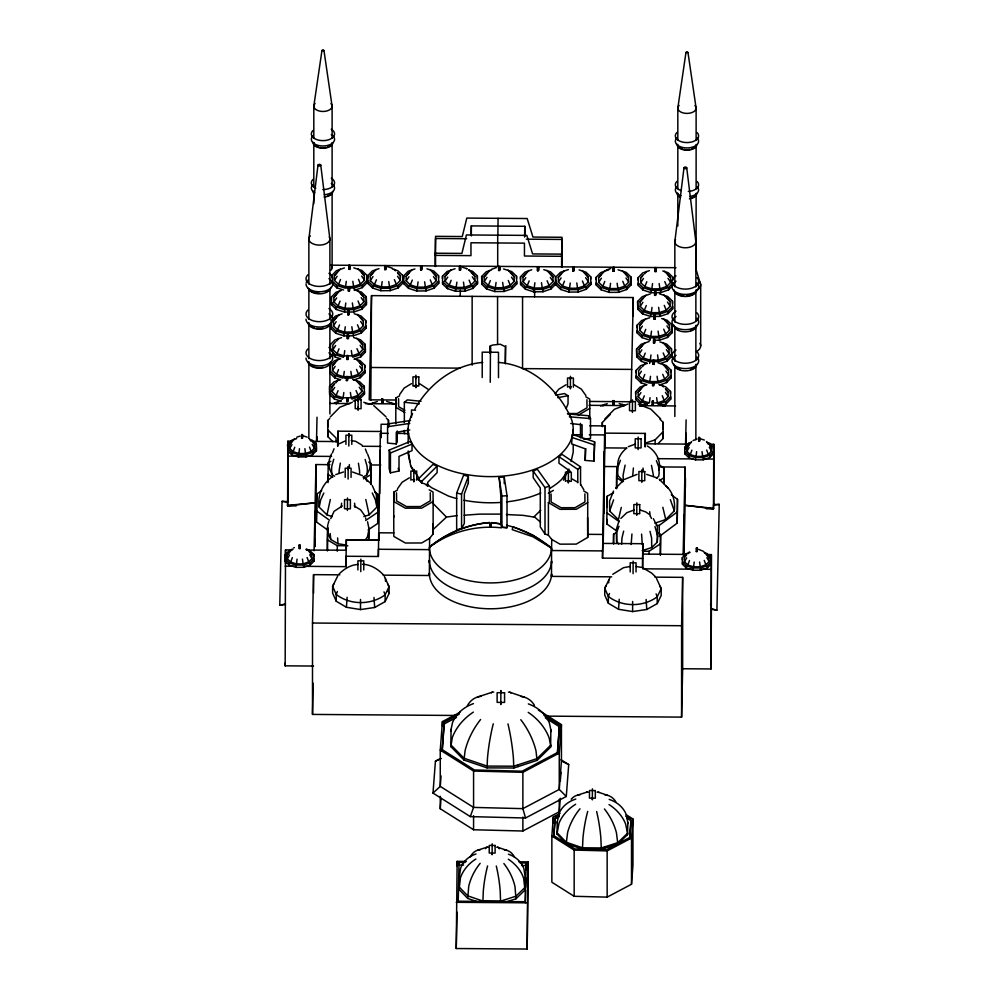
<?xml version="1.0" encoding="UTF-8"?>
<svg xmlns="http://www.w3.org/2000/svg" width="999" height="999" viewBox="0 0 999 999"><rect width="100%" height="100%" fill="white"/><g stroke="black" fill="none" stroke-linecap="round" stroke-linejoin="round"><path stroke-width="1.5" d="M287.587 505.369L314.485 502.897L287.587 505.869L287.912 441.196L290.946 441.208M303.871 566.333L345.966 566.645L346.328 539.785L378.733 540.022L380.332 433.978L380.494 433.279L388.174 433.341M379.757 493.444L379.757 450.299M660.414 466.933L685.077 467.107L685.077 505.319L713.473 508.841L713.573 504.545L719.23 504.395L716.907 610.214L711.288 609.278L711.375 554.595L706.705 554.57M713.473 508.841L713.798 444.305L709.128 444.28M349.338 468.156L349.35 464.572M617.819 466.346C617.107 459.09 621.091 452.335 626.785 448.076M621.615 544.38L621.977 537.924L623.663 531.131M360.514 599.475L360.502 609.565L374.662 607.492L385.127 601.598L389.086 593.481L389.086 586.7L384.328 576.336M632.629 601.46L632.617 611.563L646.778 609.477L657.242 603.596L661.201 595.466L661.201 588.698L656.455 578.334M602.497 558.129L602.822 543.419L642.894 543.706L642.569 558.429L602.497 558.129L604.62 434.927L589.298 434.815M528.334 703.883A50.175 39.66 -24.2 0 1 549.4 723.039L550.861 729.844L550.636 747.077L537.075 760.389L513.811 767.994L487.062 767.869L464.011 760.039L450.836 746.603L451.061 729.37L452.522 722.577A50.175 39.485 25.6 0 1 473.476 703.621M415.884 385.04L415.846 387.712L415.884 376.511M568.356 473.876L568.431 470.492L568.356 483.017L568.406 480.157M570.454 377.634L570.417 388.848L570.466 386.163M508.429 854.207A34.79 27.522 -23.8 0 1 523.863 868.506L525.212 877.234L524.987 887.437L515.971 896.19L500.561 901.173L482.917 901.048L483.291 891.345A34.79 7.705 -80.8 0 1 487.599 865.921M285.427 604.457L279.77 605.294L282.055 501.348L287.675 501.585L287.587 505.869M313.561 666.046L285.165 665.834L285.514 549.925L291.496 549.962M285.165 665.834L285.227 662.874M455.781 715.471L312.5 714.422L312.5 623.026L313.561 574.65L339.81 574.837M314.086 550.811L315.984 464.547L329.87 464.66M316.483 441.92L317.02 417.207M316.92 441.371L317.02 436.738M315.185 539.085L315.022 546.653L314.96 511.463M328.271 530.469L316.433 521.953L316.795 494.006L321.678 490.659M316.433 521.953L316.795 494.006M312.5 714.422L313.187 683.204M327.959 481.343L328.221 462.762L330.819 461.301M328.022 482.604L328.184 475.337M327.397 539.822L327.672 527.634L327.397 550.936L327.397 539.822L337.287 545.666L347.839 545.754M337.612 446.078L337.937 431.168L381.118 431.481M337.849 446.029L337.937 431.168M345.966 566.645L346.166 557.654M347.49 497.952L347.415 510.477M358.104 401.261L358.179 397.877L358.104 410.402M358.142 408.703L358.179 407.018M360.864 559.14L360.789 571.665M633.266 315.884L633.266 297.54L371.516 295.617L369.23 399.837L395.679 400.025M370.804 400.162L371.516 295.617M368.544 540.122L368.806 527.934L367.557 521.753M370.941 484.428L371.191 463.499L368.781 462.075M370.979 484.428L371.191 463.499M368.069 529.957L377.709 523.451L378.097 494.455L374.6 491.645M377.709 523.451L378.097 494.455M345.966 556.256L378.371 556.493L378.733 532.804L393.793 532.904L393.818 536.401L405.394 543.019L421.678 542.969L429.607 538.336L433.129 533.941L433.129 501.461L433.042 492.057L429.183 489.86M380.819 437.674L381.118 424.263L388.836 424.313M413.823 479.021L413.773 481.88L413.848 469.368L413.773 472.752M415.846 378.571L415.909 375.199M383.042 575.149L429.358 575.499L429.607 538.336M429.358 562.562L429.42 560.139A61.076 35.265 0 0 0 489.71 595.841A61.076 35.265 0 0 0 551.56 561.038L551.51 563.461M429.358 575.499L429.42 573.064A61.076 35.265 0 0 0 489.71 608.778A61.076 35.265 0 0 0 551.56 573.963L551.51 576.386L611.675 576.835M460.202 296.266L460.339 290.247M518.818 861.812L528.071 861.875L527.172 949.05L456.243 948.526L457.142 861.363L466.396 861.425M471.141 235.102L471.341 225.899L524.812 226.298L524.812 236.301M456.243 948.526L457.043 912.137M458.204 902.259L459.028 862.474L465.122 862.512M477.397 901.747L467.732 898.426L459.103 889.535L459.328 876.76L460.664 868.044A34.79 27.335 26 0 1 475.999 853.97M490.184 353.196L490.347 345.617M497.877 235.302L498.076 218.319M492.195 843.755L492.12 854.744L492.157 853.059M505.419 362.412L505.794 345.729M500.849 702.397L500.799 704.545L500.899 690.571L500.899 693.343M524.575 237.025L524.812 226.298M534.577 296.815L534.702 290.784M520.042 862.924L526.136 862.961L525.287 901.71L458.166 901.223M525.324 902.746L525.599 890.346M525.661 887.249L525.874 877.946M526.036 870.204L526.136 862.961M527.172 949.05L528.071 861.875M548.401 535.102L545.004 534.065L540.284 526.86L540.284 487.949L533.179 477.659L533.179 471.103L537.325 469.218L549.375 486.026L549.375 502.222L548.401 502.572L548.401 535.239L551.748 539.448L551.51 550.536L602.497 550.911M570.417 379.707L570.491 376.323M592.419 788.86L592.345 799.849L592.382 798.164M589.835 425.786L605.244 425.899L604.919 440.809L604.62 434.927M605.244 425.899L604.919 447.889L626.498 448.052M603.221 543.831L604.919 440.671M616.658 530.968L606.78 523.926L607.142 496.291L613.498 492.719M606.78 523.926L606.88 519.43M613.411 543.506L613.611 534.153L616.246 532.679M616.583 477.572L616.833 466.421L616.583 488.686L616.583 477.572L622.739 481.818M633.266 297.54L630.968 401.748L589.335 401.448M632.492 399.887L632.417 412.412M633.154 561.138L633.079 573.663M636.825 502.872L636.75 515.384M638.199 437.087L638.124 449.612M641.857 469.867L641.783 482.38M645.029 446.715L645.317 433.416L605.244 433.129M642.894 543.706L642.607 567.345L642.569 558.429M645.254 446.765L645.317 433.416M660.601 534.502L660.389 554.969L660.601 534.502L658.154 532.817M663.873 468.144L663.773 483.454L663.873 468.144L658.915 464.597M659.278 536.513L677.222 523.089L677.497 499.325L671.291 494.755M677.222 523.089L677.497 499.325M547.652 716.146L681.593 717.12L681.593 625.724L682.654 577.347L654.882 577.147M683.141 554.932L685.077 467.107M685.564 444.617L686.113 419.917M685.976 445.616L686.251 433.254M681.593 717.12L682.654 668.743L682.654 577.347M682.654 668.743L711.051 668.955L711.375 554.595M711.051 668.955L711.375 609.59M609.178 799.387A38.287 30.32 -23.6 0 1 625.849 813.586L627.834 822.339L627.547 834.627L617.857 843.993L601.336 849.312L582.429 849.15L566.196 843.556L556.98 834.015L557.267 821.727L559.228 813.011A38.287 30.07 26.2 0 1 575.774 799.088M618.768 544.018L616.645 541.82L616.383 529.195L619.118 520.704M642.17 550.636L651.685 547.577L657.267 542.182L657.392 526.523L653.346 518.681M632.742 475.437L633.391 467.994M631.168 544.517L631.942 533.99M560.988 759.715L568.706 764.585L566.283 796.465L525.524 818.006L470.304 816.608L432.992 793.069L435.427 761.201L440.859 758.316M432.992 793.069L440.259 786.4L440.259 750.049L442.432 721.59L459.952 712.324M459.203 714.21L444.293 722.09L442.195 749.637L474.45 769.979L522.177 771.191L557.405 752.572L559.502 725.024L544.018 715.259M442.195 751.435L444.293 722.09M441.058 775.911L440.259 786.4L473.576 807.404L522.877 808.653L559.265 789.422L561.438 760.963L561.438 724.612L538.374 710.064M560.302 798.301L559.265 811.775L522.877 831.018L473.576 829.757L440.259 808.753L441.058 798.263M459.103 889.535L460.452 877.821A34.79 27.522 -23.8 0 1 475.886 858.99M557.405 754.357L559.502 725.024M626.398 814.847L632.966 818.98L632.966 865.209L631.505 884.252L607.155 897.127L574.163 896.29L551.86 882.229L551.86 836.013L553.309 816.957L560.077 813.386M566.283 796.465L559.265 789.422L559.265 753.071L561.438 724.612M553.796 836.962L555.182 818.83L559.265 816.658M560.302 781.193L560.976 772.202M629.645 838.898L631.031 820.753L627.272 818.393M631.505 884.252L631.505 838.036L632.966 818.98M332.317 516.645L326.96 514.872L330.332 499.5M312.075 441.246L314.285 444.38L314.385 448.189L311.176 451.523L305.507 453.471L298.913 453.534L299.475 448.738M309.653 551.648L311.863 554.782L311.963 558.591L308.741 561.925L303.084 563.873L296.491 563.936L297.053 559.14M709.215 444.155L711.438 447.29L711.525 451.098L708.316 454.433L702.647 456.381L696.053 456.431L696.615 451.648M706.793 554.557L709.003 557.692L709.103 561.5L705.893 564.835L700.224 566.783L693.631 566.845L694.193 562.05M651.685 547.577L651.648 538.186L650.012 531.368M361.601 272.252L364.298 275.512L364.41 280.145L360.502 284.191L353.609 286.576L345.579 286.638L346.266 281.368M361.114 293.868L363.823 297.128L363.936 301.76L360.027 305.819L353.134 308.192L345.105 308.254L345.791 302.984M360.602 317.682L363.299 320.941L363.411 325.587L359.503 329.633L352.61 332.005L344.58 332.08L345.267 326.798M360.077 341.508L362.774 344.767L362.887 349.4L358.978 353.446L352.085 355.819L344.056 355.894L344.742 350.612M359.615 362.325L362.312 365.584L362.437 370.217L358.516 374.275L351.623 376.648L343.594 376.71L344.28 371.441M359.153 383.416L361.85 386.675L361.975 391.308L358.054 395.367L351.161 397.739L343.132 397.802L343.818 392.532M397.49 272.515L400.187 275.774L400.312 280.407L396.391 284.453L389.498 286.838L381.468 286.9L382.155 281.631M433.379 272.777L436.088 276.036L436.201 280.669L432.292 284.715L425.399 287.1L417.37 287.163L418.057 281.893M472.215 273.052L474.912 276.323L475.037 280.956L471.116 285.002L464.223 287.375L456.193 287.45L456.88 282.168M511.401 273.339L514.098 276.611L514.21 281.243L510.302 285.289L503.409 287.662L495.379 287.737L496.066 282.455M550.224 273.626L552.922 276.885L553.046 281.531L549.138 285.577L542.232 287.949L534.215 288.024L534.89 282.742M585.551 273.888L588.249 277.148L588.361 281.78L584.452 285.839L577.559 288.212L569.53 288.274L570.217 283.004M625.874 274.188L628.571 277.447L628.696 282.08L624.787 286.126L617.882 288.511L609.852 288.574L610.539 283.304M667.881 274.488L670.579 277.747L670.691 282.392L666.783 286.438L659.889 288.811L651.86 288.886L652.547 283.604M667.357 298.276L670.054 301.536L670.167 306.169L666.258 310.214L659.365 312.6L651.336 312.662L652.022 307.392M666.832 322.053L669.53 325.324L669.655 329.957L665.734 334.003L658.841 336.376L650.811 336.451L651.498 331.168M666.308 345.841L669.005 349.101L669.13 353.733L665.209 357.792L658.316 360.164L650.287 360.227L650.973 354.957M665.834 367.232L668.543 370.492L668.656 375.124L664.747 379.17L657.854 381.556L649.825 381.618L650.511 376.348M341.109 507.367L341.583 503.234M317.994 165.16L308.866 238.948L308.866 284.078M683.978 167.832L674.837 241.621L674.837 286.75M556.98 834.015L558.965 823.313A38.287 30.32 -23.6 0 1 575.636 804.257M326.96 514.872L319.218 507.155L320.654 499.912L323.813 493.019M658.89 469.905C661.326 460.302 655.369 450.586 647.19 445.916M332.105 138.074L332.105 106.269L323.963 50.537L322.977 49.95L321.953 50.524L313.811 106.131L313.811 137.937M696.116 140.01L696.116 108.192L687.974 52.472L686.975 51.886L685.963 52.46L677.821 108.067L677.821 139.872M650.037 397.702L649.35 402.972L642.345 400.711L638.224 396.74L638.111 392.108L640.821 388.798M657.267 542.182L657.704 535.988L654.957 526.585M340.322 463.111L339.235 469.992A29.933 12.488 -71.1 0 0 339.036 473.251M368.681 530.931L368.094 533.978A19.943 11.513 0 0 1 365.297 539.71M585.189 460.414L585.189 448.801L571.603 443.881L572.34 434.415L594.63 441.845L593.968 461.126L585.189 460.414L585.851 448.663M450.836 746.603L452.31 737.562A50.175 39.66 -24.2 0 1 473.364 712.112M347.103 597.29L346.428 607.28L360.502 609.565M619.218 599.288L618.543 609.278L632.617 611.563M593.968 461.126L594.63 441.845M571.103 461.538L573.201 452.16L573.201 444.642M621.291 507.405L618.418 519.68L609.677 511.051L613.623 499.837M501.211 523.988L491.633 522.664L490.484 527.16L489.547 522.589C467.582 524.438 446.441 533.254 429.42 547.215C446.341 533.104 467.544 524.213 489.547 522.589L490.484 527.16L491.633 522.602L501.211 523.938L501.423 527.834C476.086 524.962 449.837 531.905 429.42 547.215A61.076 35.265 0 0 0 489.71 582.917A61.076 35.265 0 0 0 551.56 548.101L533.266 535.377L512.962 526.735L512.225 529.67L532.917 536.763L551.56 548.101C538.461 537.325 523.101 529.045 506.505 525.262M332.442 452.947L334.016 448.776M330.756 518.631L334.066 511.338L342.357 505.906M328.221 523.351L328.758 521.478M625.124 465.134L623.076 475.237L623.388 481.318L618.094 475.824L617.644 472.777L618.131 466.446L620.429 460.277M298.913 453.534L293.157 451.673L294.755 447.215M296.491 563.936L290.721 562.075L292.332 557.617M696.053 456.431L690.297 454.582L691.895 450.124M693.631 566.845L687.861 564.984L689.472 560.526M397.252 430.969L397.252 441.733L396.266 443.931L387.575 443.069L387.575 426.735L388.561 423.813L410.514 420.517M345.579 286.638L338.561 284.378L340.522 279.508M345.105 308.254L338.087 306.006L340.047 301.136M344.58 332.08L337.562 329.82L339.523 324.95M344.056 355.894L337.038 353.634L338.998 348.763M343.594 376.71L336.588 374.463L338.536 369.593M343.132 397.802L336.126 395.542L338.074 390.684M381.468 286.9L374.463 284.64L376.411 279.77M417.37 287.163L410.352 284.902L412.312 280.032M456.193 287.45L449.188 285.19L451.136 280.319M495.379 287.737L488.361 285.477L490.322 280.607M534.215 288.024L527.197 285.764L529.158 280.894M569.53 288.274L562.512 286.014L564.472 281.156M609.852 288.574L602.847 286.313L604.795 281.443M651.86 288.886L644.842 286.626L646.803 281.755M651.336 312.662L644.33 310.402L646.278 305.544M650.811 336.451L643.806 334.19L645.754 329.32M650.287 360.227L643.281 357.979L645.229 353.109M649.825 381.618L642.807 379.358L644.767 374.5M642.345 400.711L644.293 395.854M333.778 459.228L331.918 465.659A29.933 21.316 -44.2 0 0 332.192 474.787L334.59 476.211M566.133 408.579L568.044 403.746L568.044 395.729L564.522 393.556L555.706 395.204M470.304 816.608L473.576 807.404L473.576 771.053L440.259 750.049M649.6 363.461L649.862 362.749M468.381 482.954L464.323 493.843L464.323 523.351L461.563 528.933L456.655 529.57L456.655 493.131L463.611 475.112L468.381 476.398L468.331 482.954M461.563 528.933L461.563 494.055L468.381 476.398M337.375 591.533L336.226 594.467L336.226 601.236L346.428 607.28M609.49 593.518L608.341 596.465L608.341 603.234L618.543 609.278M618.98 526.273L616.683 532.442L616.645 541.82M399.612 394.53L404.195 388.062L411.438 383.641M397.54 488.698L402.122 482.23L409.365 477.809M563.511 480.144L566.033 474.625M331.468 453.983L329.333 459.79A29.933 24.438 1.3 0 0 329.645 469.018L332.192 474.787M293.157 451.673L289.772 448.401L291.983 444.543M290.721 562.075L287.337 558.803L289.56 554.944M690.297 454.582L686.912 451.311L689.135 447.452M687.861 564.984L684.49 561.713L686.7 557.854M323.963 50.537L321.953 50.524M363.024 477.122L366.72 475.049L369.518 469.305A29.933 24.438 1.3 0 0 369.83 460.089L367.694 454.258M687.974 52.472L685.963 52.46M609.84 577.984L604.745 588.286L604.745 595.054L608.341 603.234M333.941 583.741L332.63 586.288L332.63 593.069L336.226 601.236M606.056 585.726L604.745 588.286L608.341 596.465C622.252 607.242 643.131 607.23 657.242 596.815L661.201 588.698L659.889 586.126M337.724 575.998L332.63 586.288L336.226 594.467C350.137 605.244 371.016 605.232 385.127 594.83L389.086 586.7L387.762 584.128M566.67 473.251L568.955 469.043M338.561 284.378L334.453 280.394L337.15 276.248M338.087 306.006L333.978 302.023L336.675 297.877M337.562 329.82L333.454 325.836L336.151 321.69M374.463 284.64L370.342 280.657L373.039 276.511M337.038 353.634L332.929 349.65L335.627 345.504M336.588 374.463L332.467 370.479L335.164 366.333M336.126 395.542L332.005 391.571L334.702 387.425M410.352 284.902L406.231 280.919L408.941 276.773M449.188 285.19L445.067 281.206L447.764 277.06M488.361 285.477L484.253 281.493L486.95 277.347M527.197 285.764L523.076 281.78L525.774 277.635M562.512 286.014L558.404 282.043L561.101 277.897M602.847 286.313L598.726 282.33L601.423 278.184M644.842 286.626L640.734 282.642L643.431 278.496M644.33 310.402L640.209 306.431L642.906 302.285M643.806 334.19L639.685 330.207L642.382 326.061M643.281 357.979L639.16 353.996L641.857 349.85M642.807 379.358L638.698 375.387L641.395 371.241M638.224 396.74L640.921 392.595M613.536 491.058L609.577 501.061L609.677 511.051M289.772 448.401L289.673 444.592L291.908 441.421M287.337 558.803L287.25 554.994L289.485 551.823M686.912 451.311L686.812 447.502L689.048 444.33M336.725 340.971L338.736 338.399M335.801 382.879L337.812 380.307M336.139 404.008L338.149 401.436M644.53 273.963L646.54 271.378M642.482 366.695L644.505 364.123M555.032 393.781L558.778 389.198L566.021 384.765M393.793 532.904L393.743 517.22L394.405 516.171M688.086 553.608L689.26 552.01M334.453 280.394L334.328 275.761L337.05 272.452M333.978 302.023L333.853 297.39L336.576 294.081M333.454 325.836L333.329 321.203L336.051 317.894M370.342 280.657L370.229 276.024L372.939 272.715M332.467 370.479L332.355 365.846L335.077 362.537M332.005 391.571L331.893 386.925L334.603 383.628M406.231 280.919L406.118 276.286L408.841 272.977M445.067 281.206L444.955 276.573L447.677 273.264M484.253 281.493L484.128 276.86L486.85 273.551M414.897 408.991C428.858 384.265 453.908 364.697 482.767 362.425M523.076 281.78L522.964 277.148L525.686 273.838M558.404 282.043L558.279 277.397L561.001 274.101M598.726 282.33L598.613 277.697L601.336 274.388M640.734 282.642L640.609 278.009L643.331 274.7M640.209 306.431L640.084 301.785L642.807 298.476M639.685 330.207L639.572 325.574L642.282 322.265M639.16 353.996L639.048 349.363L641.77 346.054M567.782 471.191L561.625 479.483A82.517 47.64 0 0 1 549.675 488.461M371.74 404.32L373.164 402.722M602.946 406.006L604.37 404.42M642.182 406.293L643.606 404.707M294.543 438.698L289.673 444.592M292.12 549.1L287.25 554.994M691.683 441.608L686.812 447.502M686.625 554.732L684.39 557.904L684.49 561.713M339.073 574.038C344.081 568.881 350.899 564.71 358.254 564.447M433.129 533.941L433.091 529.57L446.453 517.082L457.142 515.621M334.328 275.761L340.259 269.143M331.406 299.425L331.406 297.028L335.951 292.32L341.296 290.472M333.853 297.39L339.785 290.759M367.769 278.072L367.769 275.674L372.315 270.954L379.008 268.656M370.229 276.024L376.148 269.405M332.018 280.794L336.8 285.427L344.955 288.049L354.295 287.974L362.312 285.214L366.87 280.507L366.733 275.112L361.938 270.479L353.783 267.857M354.295 287.974L354.295 290.372L362.312 287.612L366.87 282.904L366.87 280.507M330.881 320.841L335.427 316.134L342.108 313.836M333.329 321.203L339.26 314.573M366.396 302.123L366.396 304.52L361.838 309.228L353.821 312L344.48 312.075L336.326 309.453L331.543 304.82L331.543 302.422L336.326 307.043L344.48 309.678L353.821 309.603L361.838 306.83L366.396 302.123L366.258 296.728L361.463 292.108L354.67 289.91M330.357 347.065L330.357 344.655L334.902 339.947L341.583 337.65M403.658 278.334L403.658 275.936L408.216 271.216L414.897 268.918M406.118 276.286L412.05 269.668M367.907 283.454L367.907 281.056L372.689 285.689L380.856 288.311L390.197 288.236L398.214 285.477L402.759 280.769L402.759 283.167L398.214 287.874L390.197 290.634L380.856 290.721L372.689 288.087L367.907 283.454L367.769 275.674M330.906 322.19L331.019 326.236L335.801 330.869L343.956 333.491L353.296 333.416L361.313 330.644L365.871 325.936L365.871 328.334L361.313 333.054L353.296 335.814L343.956 335.889L335.801 333.266L331.019 328.634L330.906 324.588M332.355 365.846L338.274 359.215M352.772 357.23L360.789 354.47L365.347 349.762L365.209 344.368L360.414 339.735L353.621 337.55M331.893 386.925L333.841 384.902M354.108 359.165L360.789 356.868L365.347 352.16L365.347 349.762M442.495 278.621L442.495 276.211L447.053 271.503L455.069 268.743M403.796 283.728L403.796 281.318L408.591 285.951L416.745 288.586L426.086 288.499L434.103 285.739L438.661 281.031L438.661 283.429L434.103 288.137L426.086 290.896L416.745 290.984L408.591 288.349L403.796 283.728L403.658 275.936M444.955 276.573L450.874 269.955M287.65 446.565L287.65 444.305L291.396 440.434L296.666 438.611M344.53 378.122L352.322 378.059L360.339 375.287L364.885 370.579L364.885 372.977L360.339 377.684L353.658 379.995M351.848 399.138L359.877 396.378L364.423 391.67L364.423 394.068L359.877 398.776L353.184 401.086M481.68 276.498L481.818 281.893L486.6 286.526L494.755 289.148L504.095 289.073L512.112 286.313L516.67 281.593L516.67 284.003L512.112 288.711L504.095 291.471L494.755 291.546L486.6 288.923L481.818 284.29L481.68 276.498L486.226 271.79L491.57 269.955M442.632 284.003L442.632 281.606L447.427 286.238L455.581 288.861L464.922 288.786L472.939 286.026L477.485 281.306L477.485 283.716L472.939 288.424L464.922 291.184L455.581 291.258L447.427 288.636L442.632 284.003L442.495 276.211M287.774 448.726L291.708 452.535L298.401 454.695L306.081 454.632L312.662 452.36L316.408 448.489L316.296 444.056L312.362 440.247L309.678 439.385M484.128 276.86L490.059 270.242M287.65 444.305L287.774 450.999L291.708 454.795L298.401 456.955L306.081 456.893L312.662 454.62L316.408 450.749L316.408 448.489M520.504 279.183L520.504 276.785L525.062 272.078L531.743 269.78M522.964 277.148L528.883 270.517M285.227 556.967L285.227 554.707L288.973 550.836L292.919 549.475M558.279 277.397L564.21 270.779M520.641 284.578L520.641 282.18L525.437 286.813L533.591 289.435L542.932 289.36L550.948 286.588L555.494 281.88L555.494 284.278L550.948 288.998L542.932 291.758L533.591 291.833L525.437 289.211L520.641 284.578L520.504 276.785M285.339 561.401L285.339 559.128L289.273 562.937L295.979 565.097L303.646 565.034L310.239 562.762L313.973 558.891L313.973 561.151L310.239 565.022L303.646 567.295L295.979 567.357L289.273 565.209L285.339 561.401L285.227 554.707M568.394 269.568L560.377 272.34L555.831 277.048L555.968 282.442L560.751 287.063L568.906 289.698L578.246 289.61L586.263 286.85L590.821 282.143L590.821 284.54L586.263 289.248L578.246 292.02L568.906 292.095L560.751 289.473L555.968 284.84L555.856 280.794M596.153 279.745L596.153 277.347L600.711 272.627L608.728 269.867M598.613 277.697L604.532 271.079M631.143 282.442L631.143 284.84L626.598 289.548L618.581 292.307L609.24 292.395L601.086 289.76L596.291 285.127L596.291 282.729L601.086 287.362L609.24 289.985L618.581 289.91L626.598 287.15L631.143 282.442L631.006 277.048L626.223 272.415L618.069 269.792M638.161 280.045L638.161 277.647L642.707 272.939L649.387 270.642M640.609 278.009L642.569 275.986M637.637 301.436L637.774 306.83L642.557 311.451L650.724 314.086L660.052 313.998L668.081 311.238L672.627 306.531L672.627 308.928L668.081 313.636L660.052 316.396L650.724 316.483L642.557 313.848L637.774 309.228L637.637 301.436L642.182 296.728L650.212 293.956M640.084 301.785L646.016 295.167M673.151 285.14L668.593 289.86L660.576 292.62L651.236 292.695L643.081 290.072L638.299 285.439L638.299 283.042L643.081 287.675L651.236 290.297L660.576 290.222L668.593 287.45L673.151 282.742M637.112 327.622L637.112 325.212L641.658 320.504L649.687 317.744M639.572 325.574L645.491 318.943M646.952 363.174L641.52 361.426L636.725 356.793L636.588 349.001L641.146 344.293L649.163 341.521M639.048 349.363L644.967 342.732M650.199 337.862L650.199 340.259L642.045 337.637L637.25 333.004L637.25 330.607L642.045 335.239L650.199 337.862L659.54 337.787L667.557 335.027L672.102 330.307L671.965 324.925L667.182 320.292L661.738 318.544M656.418 340.209L659.54 340.184L667.557 337.425L672.102 332.717L672.102 330.307M636.126 372.789L636.126 370.392L640.671 365.684L647.352 363.374M636.588 349.001L636.725 354.395L641.52 359.016L649.675 361.65L659.015 361.576L667.032 358.803L671.578 354.096L671.578 356.493L667.032 361.201L660.351 363.511M635.651 394.143L635.651 391.745L640.197 387.038L646.89 384.727M638.111 392.108L644.03 385.477M646.478 384.565L641.046 382.804L636.263 378.184L636.263 375.786L641.046 380.407L649.2 383.042L658.541 382.954L666.558 380.194L671.116 375.487L671.116 377.884L666.558 382.592L659.877 384.902M654.707 402.934L657.379 402.909L664.273 400.537L668.194 396.478L668.069 391.845L665.371 388.586M658.066 404.308L666.096 401.548L670.641 396.84L670.641 399.238L666.096 403.946L662.087 405.332M684.802 449.475L684.802 447.202L688.536 443.344L691.171 442.432M684.914 453.908L684.914 451.635L688.848 455.444L695.541 457.604L703.221 457.53L709.802 455.269L713.548 451.398L713.548 453.658L709.802 457.53L703.221 459.802L695.541 459.865L688.848 457.704L684.914 453.908L684.802 447.202M682.367 559.877L682.367 557.617L686.113 553.746L690.059 552.385M711.126 561.8L711.126 564.06L707.379 567.932L700.799 570.204L693.119 570.267L686.413 568.106L682.479 564.31L682.479 562.037L686.413 565.846L693.119 568.006L700.799 567.944L707.379 565.671L711.126 561.8L711.013 557.367L707.067 553.558L704.395 552.697M330.219 416.995L339.81 407.267L352.26 402.347M327.722 427.272L327.722 420.504L329.732 418.456M604.807 419.006L614.41 409.278L627.909 404.071M602.31 422.515L602.36 426.536L602.31 422.515L610.352 414.335M645.304 443.169L655.132 439.847L663.174 431.668L663.174 438.449L658.154 443.556M615.659 488.249L622.614 481.193M654.857 523.201L665.734 519.53L674.3 510.839C675.449 501.66 672.964 491.745 665.671 485.626M331.855 477.097C322.465 484.065 317.232 495.454 319.218 507.155M363.823 516.62L369.168 514.835L376.873 507.092L376.348 494.705L372.24 485.477M335.527 341.708L332.804 345.017L332.929 349.65M641.296 367.432L638.573 370.741L638.698 375.387M421.653 481.381L437.1 466.133L433.029 464.398L417.894 479.345L421.653 481.381L421.653 483.029L424.712 483.778L427.722 486.113L427.722 482.317L437.1 472.677L437.1 466.133M528.221 712.374A50.175 39.485 25.6 0 1 549.175 738.024L550.636 745.291L537.075 758.591L513.811 766.208L487.062 766.083L464.011 758.241L450.836 744.817M540.709 510.264L533.616 517.195L534.79 517.195L540.609 522.215M507.567 901.498L515.971 898.788L524.987 890.022L523.651 878.283A34.79 27.335 26 0 0 508.316 859.227M656.48 478.346L658.716 476.186L659.165 473.139L658.678 466.808L656.405 460.589M620.866 518.394L626.86 512.674L634.09 510.002M609.04 804.545A38.287 30.07 26.2 0 1 625.586 823.888L627.547 833.253L617.857 842.632L601.336 847.951L582.429 847.789L566.196 842.182L556.98 832.654M577.784 482.792L577.784 469.368L580.556 466.858L561.987 454.358L558.978 456.718L558.978 463.261L570.317 471.266M612.749 574.313L623.563 567.669L630.369 566.445M404.345 422.577L404.345 402.285L407.392 399.887L421.041 401.286M656.218 525.374L659.278 525.387L677.222 511.975M365.646 520.467L377.709 512.337M301.586 438.224L302.485 437.649L302.485 434.528L301.573 435.077L301.586 438.224L302.51 438.324L302.585 435.04L301.748 434.503L302.035 437.962M299.151 548.626L300.062 548.051L300.062 544.93L299.151 545.479L299.6 548.364M698.726 441.133L699.637 440.559L699.625 437.437L698.713 437.974L699.175 440.871M696.291 551.535L697.202 550.961L697.202 547.839L696.291 548.389L696.291 551.535L697.227 551.635L697.302 548.351L696.465 547.814L696.815 551.336M348.826 269.355L349.937 268.656L349.925 265.359L348.813 266.009L348.826 269.355L349.375 269.031M348.351 290.971L349.463 290.284L349.45 286.975L348.339 287.637L348.351 290.971L348.901 290.647M384.715 269.618L385.826 268.918L385.826 265.622L384.715 266.271L384.715 269.618L385.264 269.293M347.827 314.785L348.938 314.098L348.926 310.789L347.814 311.451L347.827 314.785L348.963 314.897L349.051 311.401L348.039 310.751L348.464 314.535M420.616 269.88L421.715 269.181L421.715 265.884L420.604 266.533L420.616 269.88L421.153 269.555M347.302 338.611L348.414 337.912L348.401 334.615L347.302 335.264L347.302 338.611L347.852 338.286M459.44 270.167L460.551 269.468L460.551 266.159L459.44 266.82L459.44 270.167L459.99 269.805M346.84 359.428L347.952 358.741L347.952 355.432L346.84 356.094L346.84 359.428L347.977 359.54L348.064 356.044L347.053 355.382L347.477 359.178M498.626 270.454L499.737 269.755L499.725 266.446L498.613 267.108L498.626 270.454L499.762 270.554L499.85 267.058L498.838 266.408L499.263 270.205M346.378 380.519L347.49 379.82L347.49 376.523L346.378 377.185L346.378 380.519L347.515 380.631L347.602 377.135L346.591 376.473L347.015 380.269M537.462 270.729L538.561 270.042L538.561 266.733L537.45 267.395L537.462 270.729L537.999 270.404M346.728 401.648L347.827 400.949L347.827 397.652L346.715 398.314L346.728 401.648L347.265 401.323M572.777 270.991L573.888 270.292L573.876 266.995L572.764 267.657L572.777 270.991L573.913 271.104L574 267.607L572.989 266.945L573.326 270.667M381.73 402.934L382.842 402.247L382.829 398.938L381.73 399.6L381.73 402.934L382.28 402.609M613.099 271.291L614.21 270.592L614.21 267.295L613.099 267.944L613.099 271.291L613.648 270.966M655.107 271.591L656.218 270.904L656.206 267.595L655.107 268.256L655.107 271.591L655.656 271.266M654.582 295.379L655.694 294.68L655.694 291.383L654.582 292.045L654.582 295.379L655.132 295.055M654.058 319.156L655.169 318.469L655.169 315.16L654.058 315.821L654.058 319.156L655.194 319.268L655.282 315.771L654.27 315.122L654.695 318.918M653.533 342.944L654.645 342.257L654.645 338.948L653.533 339.61L653.533 342.944L654.083 342.62M653.071 364.335L654.183 363.636L654.17 360.339L653.059 361.001L653.071 364.335L653.621 364.011M612.936 404.632L614.048 403.933L614.048 400.636L612.936 401.286L612.936 404.632L613.486 404.308M652.597 385.689L653.708 385.002L653.708 381.693L652.597 382.355L652.597 385.689L653.146 385.364M652.172 404.92L653.284 404.22L653.284 400.924L652.172 401.573L652.172 404.92L653.309 405.032L653.396 401.536L652.384 400.874L652.722 404.595M624.45 479.395L637.05 474.388M642.894 551.223L649.063 551.261L660.389 543.856M659.827 480.407L663.661 477.909M395.804 423.751L395.804 398.014L399.625 395.779M393.743 517.22L393.743 492.182L397.552 489.96M578.321 415.109L589.772 408.429L589.697 399.026L585.839 396.828M433.129 501.461L421.678 508.141L405.394 508.191L393.818 501.585L393.743 492.182M548.326 493.319L553.409 490.347M583.766 490.996L587.624 493.194L587.712 502.597L576.261 509.278L559.977 509.328L548.401 502.572M587.712 502.597L587.712 537.425L576.261 544.105L559.977 544.155L551.748 539.448M339.385 443.706L345.105 440.996M363.524 478.871L370.941 474.7M444.293 723.875L456.493 717.432M473.576 771.053L522.877 772.314L559.265 753.071M559.265 815.296L555.182 817.457L553.796 835.601L575.024 848.988L606.443 849.787L629.645 837.524L631.031 819.392L626.023 816.245M551.86 836.013L574.163 850.074L607.155 850.911L631.505 838.036M628.309 446.69L635.539 444.006M435.427 761.201L441.034 758.591M293.519 547.989L294.293 547.627M693.094 440.497L697.152 438.998M389.16 450.099L410.527 441.296L412.038 444.08L412.038 450.636L399.013 456.381L399.013 470.966L390.434 472.852L389.16 468.781L389.16 450.099L390.434 452.984L390.434 472.852M390.434 452.984L412.038 444.08M545.004 534.065L545.004 487.612L549.375 486.026M344.443 267.932L336.426 270.692L331.88 275.399L331.943 278.097M491.77 269.181L496.353 267.607M339.797 358.928L334.453 360.776L329.895 365.484L330.032 373.276L334.827 377.909L340.259 379.657M606.243 270.03L610.839 268.444M340.671 379.558L333.978 381.868L329.433 386.576L329.57 394.368L334.353 399.001L341.159 401.186M334.328 402.997L341.009 400.686M369.33 404.283L377.347 401.511M296.728 437.225L300.012 436.088M600.549 405.969L607.23 403.671M639.785 406.256L647.802 403.496M335.739 474.6L343.506 471.99M477.51 697.04L492.307 692.207M477.884 850.137L487.112 847.152M577.709 795.092L587.25 792.02M279.77 605.294L285.427 603.846M557.717 397.664L568.044 395.729M409.777 429.945L396.266 432.355L396.266 443.931M387.575 426.735L409.777 423.401M714.984 504.957L719.23 504.395M414.21 385.626L416.758 385.651M568.793 386.763L570.429 386.65M412.15 479.807L414.685 479.82M566.733 480.931L569.268 480.956M583.516 439.11L590.509 438.436L590.509 418.593L588.923 415.759L567.432 413.948M505.294 363.811L505.294 346.678L500.237 344.243L492.295 345.092L489.847 346.566L489.847 352.784M499.125 477.36L501.898 496.066L507.017 495.704L507.017 527.734L501.898 527.272L500.811 522.077L500.811 495.654L499.125 477.36L504.245 477.01L507.017 495.704M404.345 430.382L404.345 433.504L405.057 433.466L397.39 433.404M464.148 515.234L479.845 514.11L500.349 514.11M500.811 522.077L501.548 522.065M706.443 508.791L713.473 508.728M711.375 604.245L710.451 604.258L711.375 604.37M568.069 413.536L577.172 413.511L587.012 407.767L586.937 399.7M346.328 550.174L306.443 550.074M466.67 238.736L435.539 238.511L435.164 255.369L470.966 255.632L470.966 242.769L524.45 243.157L524.45 256.019L561.638 256.293L562.012 239.435L526.361 239.173M331.618 265.172L675.973 267.695M371.516 367.495L460.202 368.144M631.718 369.405L522.564 368.606L522.564 296.728M329.782 403.409L350.012 403.559M365.572 403.671L396.703 403.896M588.985 405.307L624.562 405.569M640.022 405.681L675.586 405.944M572.452 434.69L581.643 434.752M313.686 441.383L337.937 441.558M645.317 443.806L688.898 444.13M362.287 446.266L380.794 446.391M657.442 458.666L693.244 458.928M704.133 459.003L713.473 459.078M287.587 456.106L331.556 456.418M604.919 466.521L617.245 466.608M371.528 464.96L380.794 465.022M568.394 481.318L571.316 481.343L571.316 472.215L565.459 472.165L565.459 481.306M587.624 517.582L587.687 534.328L602.859 534.44M429.358 549.637L378.371 549.263L378.371 556.493M642.894 554.095L686.45 554.42M285.165 566.196L294.518 566.258M642.569 568.818L692.382 569.18M700.162 569.23L711.051 569.318M312.5 623.026L681.593 625.724M463.598 865.097L459.028 865.059L459.028 862.474M521.565 865.521L526.136 865.546M456.243 902.309L527.172 902.821M378.733 540.222L346.328 539.785L346.328 548.688M287.587 505.744L296.141 505.956M418.843 479.12L418.144 479.083L421.653 483.029M404.345 433.504L408.641 433.703M415.584 410.239L411.501 409.952L411.501 417.42M498.426 362.437C530.694 364.747 557.567 388.673 570.654 417.245M569.343 416.808L590.509 418.593M501.76 526.498L501.898 527.247L507.017 527.697M506.381 514.535L523.139 515.347L534.79 517.195M404.345 402.285L419.393 403.846M713.473 508.341L685.077 505.319L684.028 553.084L684.028 514.872M570.766 423.526L582.08 424.812L582.08 437.837M570.454 386.65L571.341 386.788M282.055 501.348L286.263 501.985M351.211 440.571L355.644 441.321L362.05 445.154M635.976 566.483L641.558 567.395M327.909 524.45A29.933 24.438 1.3 0 0 328.221 533.678L330.769 539.46L337.974 543.718L346.491 545.104M362.462 564.26C370.367 564.472 377.597 568.831 382.954 574.363M456.655 493.131L461.563 494.055M711.288 608.666L716.907 610.214M662.787 270.966L668.219 272.727L673.014 277.347L673.076 280.045M659.54 293.881L667.707 296.503L672.489 301.136L672.627 308.928M579.095 269.93L585.889 272.115L590.684 276.748L590.821 284.54M543.781 269.668L550.574 271.865L555.357 276.486L555.494 284.278M503.583 268.956L511.738 271.578L516.533 276.211L516.67 284.003M466.271 268.481L467.182 268.781L462.512 267.27M468.481 269.98L472.564 271.291L477.347 275.924L477.485 283.716M659.864 341.883L666.658 344.081L671.44 348.701L671.578 356.493M426.935 268.818L433.728 271.004L438.524 275.637L438.661 283.429M387.462 266.621L392.457 268.232M392.395 268.993L397.839 270.741L402.622 275.374L402.759 283.167M658.029 362.837L666.183 365.459L670.978 370.092L671.116 377.884M658.915 384.627L665.721 386.813L670.504 391.446L670.641 399.238M332.018 283.192L336.8 287.824L343.594 290.022M658.503 403.858L665.297 406.044M643.294 405.045L640.571 404.17L635.789 399.538L635.789 397.14L640.571 401.76L647.377 403.958M354.146 313.723L360.939 315.921L365.734 320.554L365.871 328.334M619.255 403.571L624.7 405.319M700.986 438.973L704.32 440.047M706.817 442.295L709.502 443.156L713.436 446.965L713.548 453.658M354.52 358.803L359.965 360.564L364.747 365.184L364.885 372.977M331.443 350.974L335.277 354.682L343.431 357.305M332.405 354.308L335.277 357.08L340.721 358.828M352.697 379.458L359.503 381.643L364.285 386.276L364.423 394.068M330.032 370.879L334.827 375.512L342.982 378.134M386.688 401.436L394.842 404.058M329.57 391.97L334.353 396.591L342.52 399.225M698.551 549.375L703.358 551.273M303.833 436.063L307.18 437.137M305.906 549.363L309.927 550.661L313.861 554.457L313.973 561.151M638.336 404.308L650.836 409.14L660.576 418.793M363.748 402.297L369.805 404.283M646.628 474.363L657.205 477.947M352.497 471.99L362.325 475.574M571.603 437.337L593.968 444.805M509.727 692.22L524.587 697.265M497.702 847.227L506.793 850.349M482.917 901.048L467.732 895.841L459.103 886.95M598.176 792.107L607.554 795.341M640.359 510.052L645.729 511.913L649.113 514.285M561.438 760.963L568.706 764.585M574.05 384.752L581.343 389.123L585.913 395.567M419.468 383.616L428.184 389.323M571.977 478.921L577.684 482.18M404.87 410.289L398.651 406.743L398.576 398.663M404.895 412.55L395.891 407.405L395.804 398.014M642.794 567.807L651.71 573.139L655.069 576.348M327.959 474.388L332.779 477.235M354.22 505.981L360.627 509.827L365.085 516.133M373.726 405.582L385.989 416.783M545.317 717.856L559.502 726.81M558.978 456.718L577.784 469.368M606.78 512.812L619.13 521.615M316.433 510.826L329.445 520.204M426.923 484.09L431.618 487.724L448.539 496.091A82.517 47.64 0 0 0 456.73 498.563M670.579 277.747L664.51 271.228M670.054 301.536L663.985 295.017M628.571 277.447L622.502 270.916M669.53 325.324L663.461 318.793M669.005 349.101L662.936 342.582M588.249 277.148L582.167 270.629M668.543 370.492L662.462 363.973M552.922 276.885L546.853 270.367M666.008 389.86L668.069 391.845M709.74 445.654L711.438 447.29M514.098 276.611L508.016 270.08M474.912 276.323L468.843 269.792M436.088 276.036L430.007 269.518M709.003 557.692L704.02 551.885M398.126 273.776L400.187 275.774M364.298 275.512L358.229 268.981M363.823 297.128L357.742 290.609M363.299 320.941L357.23 314.423M362.774 344.767L356.705 338.236M362.312 365.584L356.243 359.066M361.85 386.675L355.781 380.157M311.863 554.782L306.88 548.975M662 385.327L663.386 386.888M661.575 404.558L662.961 406.118M659.977 419.23L663.061 422.277L663.174 438.449M622.34 404.258L623.726 405.831M659.24 479.283L668.144 488.074M394.118 269.243L395.504 270.816M391.133 402.572L392.507 404.133M386.413 418.231L388.474 420.267L388.536 425.636M327.722 420.504L327.834 436.675L332.979 441.745M364.148 477.06L370.08 482.967M432.642 503.021L446.453 517.082M706.443 441.483L708.054 444.018M309.303 438.573L310.914 441.108M580.706 484.627L583.841 489.735M667.969 278.284L670.691 282.392M667.457 302.073L670.167 306.169M666.932 325.849L669.655 329.957M625.973 277.984L628.696 282.08M666.408 349.638L669.13 353.733M665.933 371.029L668.656 375.124M585.639 277.685L588.361 281.78M665.471 392.382L668.194 396.478M550.324 277.422L553.046 281.531M511.488 277.135L514.21 281.243M472.315 276.848L475.037 280.956M433.479 276.573L436.201 280.669M397.59 276.311L400.312 280.407M361.688 276.049L364.41 280.145M361.213 297.665L363.936 301.76M360.689 321.478L363.411 325.587M360.164 345.304L362.887 349.4M359.715 366.121L362.437 370.217M359.253 387.212L361.975 391.308M533.179 471.103L545.004 487.612M418.718 477.759L410.726 466.208L408.191 450.961M709.29 447.277L711.525 451.098M706.867 557.679L709.103 561.5M312.15 444.368L314.385 448.189M309.727 554.77L311.963 558.591M365.734 478.996L367.033 481.331M372.265 492.969L375.424 499.862L376.873 507.092M410.726 465.746L413.973 472.127M427.085 484.677L427.722 486.113M670.354 499.65L674.3 510.839M664.772 281.606L666.783 286.438M664.248 305.382L666.258 310.214M663.723 329.171L665.734 334.003M663.199 352.959L665.209 357.792M622.764 281.293L624.787 286.126M662.737 374.338L664.747 379.17M662.262 395.704L664.273 400.537M582.442 281.006L584.452 285.839M547.115 280.744L549.138 285.577M508.291 280.457L510.302 285.289M469.105 280.17L471.116 285.002M430.269 279.882L432.292 284.715M394.38 279.62L396.391 284.453M358.491 279.358L360.502 284.191M358.017 300.986L360.027 305.819M357.492 324.8L359.503 329.633M356.968 348.614L358.978 353.446M356.506 369.443L358.516 374.275M356.044 390.522L358.054 395.367M365.372 449.013L366.97 453.196M650.411 516.158L651.423 518.431M387.887 590.746L389.086 593.481M706.668 450L708.316 454.433M704.233 560.402L705.893 564.835M309.515 447.09L311.176 451.523M307.093 557.492L308.741 561.925M656.106 593.868L657.242 596.815L657.242 603.596M383.991 591.87L385.127 594.83L385.127 601.598M365.147 459.465L366.983 465.909A29.933 21.016 45.8 0 1 366.72 475.049M365.796 499.463L369.168 514.835M398.164 468.344L399.013 470.966M662.824 507.267L665.734 519.53M651.46 465.372L653.446 475.499M525.524 818.006L522.877 808.653L522.877 772.314M365.547 517.869L365.821 518.881M408.191 453.858L409.877 462.087M646.128 599.475L646.778 609.477M374.013 597.489L374.662 607.492M358.429 463.236L359.478 470.142A29.933 11.951 72.1 0 1 359.665 473.401M330.769 539.46L330.169 533.503M659.128 283.554L659.889 288.811M658.603 307.33L659.365 312.6M658.079 331.119L658.841 336.376M657.554 354.895L658.316 360.164M657.08 376.286L657.854 381.556M656.618 397.639L657.379 402.909M617.12 283.241L617.882 288.511M576.785 282.942L577.559 288.212M541.47 282.692L542.232 287.949M502.634 282.405L503.409 287.662M463.461 282.118L464.223 287.375M424.625 281.83L425.399 287.1M388.736 281.568L389.498 286.838M352.834 281.306L353.609 286.576M352.36 302.922L353.134 308.192M351.835 326.748L352.61 332.005M351.323 350.562L352.085 355.819M350.861 371.391L351.623 376.648M350.399 392.47L351.161 397.739M702.022 451.598L702.647 456.381M699.6 562L700.224 566.783M304.882 448.688L305.507 453.471M302.447 559.09L303.084 563.873M686.725 167.857A1.374 0.799 0 0 1 684.652 168.531A1.374 0.799 0 0 1 684.677 167.158A1.374 0.799 0 0 1 686.725 167.857L695.866 241.783L695.866 286.913M320.754 165.172A1.374 0.799 0 0 1 318.669 165.846A1.374 0.799 0 0 1 318.706 164.473A1.374 0.799 0 0 1 320.754 165.172L329.895 239.098L329.895 284.228M354.558 503.221L355.045 507.355M649.7 511.7L650.174 516.071M337.974 543.718L337.625 537.924M643.031 468.081L643.381 471.69M641.583 534.078L642.282 544.617M380.494 433.279L380.744 437.787M711.126 564.06L711.013 557.367M682.367 557.617L682.479 564.31M672.102 332.717L671.965 324.925M638.161 277.647L638.299 285.439M637.112 325.212L637.25 333.004M636.126 370.392L636.263 378.184M635.651 391.745L635.789 399.538M631.143 284.84L631.006 277.048M596.153 277.347L596.291 285.127M366.87 282.904L366.733 275.112M366.396 304.52L366.258 296.728M365.347 352.16L365.209 344.368M331.406 297.028L331.543 304.82M330.357 344.655L330.494 350.05M316.408 450.749L316.296 444.056M500.561 901.173L500.224 891.47A34.79 7.005 81.6 0 0 496.291 865.996M587.687 534.328L587.712 537.425M584.865 493.868L584.939 501.948L575.099 507.679L561.101 507.729L551.161 502.047L551.086 493.968M430.282 492.732L430.357 500.811L420.517 506.555L406.518 506.593L396.578 500.911L396.503 492.832M433.067 523.738L433.091 529.57M713.798 444.305L713.798 505.032M713.436 446.965L713.436 449.238M709.802 455.269L709.802 457.53M707.379 565.671L707.379 567.932M703.221 457.53L703.221 459.802M700.686 345.991L700.686 284.852L696.116 269.618L696.116 193.381M700.799 567.944L700.799 570.204M696.116 144.555L696.116 188.811M695.866 290.022L695.866 320.741M695.866 325.349L695.866 359.89M695.866 364.385L695.866 439.735M695.541 457.604L695.541 459.865M693.119 568.006L693.119 570.267M688.848 455.444L688.848 457.704M688.536 443.344L688.536 445.604M686.413 565.846L686.413 568.106M685.401 477.984L685.401 487.162M677.821 144.418L677.821 188.674M677.821 193.244L677.821 225.924M674.837 291.396L674.837 322.115M674.837 326.698L674.837 361.238M674.837 365.771L674.837 416.508M672.489 301.136L672.489 303.534M671.44 348.701L671.44 351.099M670.978 370.092L670.978 372.49M670.504 391.446L670.504 393.843M668.593 287.45L668.593 289.86M668.081 311.238L668.081 313.636M667.557 335.027L667.557 337.425M667.032 358.803L667.032 361.201M666.558 380.194L666.558 382.592M666.096 401.548L666.096 403.946M663.061 422.277L663.061 429.046M660.576 290.222L660.576 292.62M660.052 313.998L660.052 316.396M659.54 337.787L659.54 340.184M659.278 525.387L659.278 535.127M655.132 439.847L655.132 443.906M651.236 290.297L651.236 292.695M650.724 314.086L650.724 316.483M649.063 551.261L649.063 554.145M643.081 287.675L643.081 290.072M642.557 311.451L642.557 313.848M642.045 335.239L642.045 337.637M641.52 359.016L641.52 361.426M641.046 380.407L641.046 382.804M640.571 401.76L640.571 404.17M637.774 306.83L637.774 309.228M636.725 354.395L636.725 356.793M636.051 571.99L636.051 562.849L630.194 562.812L630.194 571.94M627.834 822.339L627.834 823.7M627.547 833.253L627.547 834.627M626.598 287.15L626.598 289.548M618.581 289.91L618.581 292.307M617.857 843.993L616.433 832.741A38.287 21.778 60.7 0 0 604.457 808.99M613.611 534.153L613.611 543.881M609.24 289.985L609.24 292.395M608.703 580.157L608.703 582.867M607.142 496.291L607.142 507.405M607.155 850.911L607.155 897.127M604.62 846.89L604.62 848.251M603.883 451.948L603.883 513.486M602.822 536.188L602.822 543.419M601.336 849.312L600.836 837.761A38.287 7.642 81.7 0 0 596.64 811.5M601.086 287.362L601.086 289.76M590.684 276.748L590.684 279.146M589.772 408.429L589.772 417.607M588.923 415.759L588.923 418.843M586.263 286.85L586.263 289.248M582.429 849.15L582.991 837.599A38.287 8.541 -80.7 0 1 587.687 811.425M580.494 423.426L580.494 437.912M580.556 466.858L580.556 485.177M578.246 289.61L578.246 292.02M574.163 850.074L574.163 896.29M573.389 387.175L573.389 378.034L567.532 377.997L567.532 387.137M573.201 429.595L573.201 435.614M568.906 289.698L568.906 292.095M566.196 843.556L567.657 832.317A38.287 22.428 -59.3 0 1 579.994 808.778M562.012 267.432L562.012 237.275L532.966 237.063L527.172 218.531L466.808 218.082L462.275 236.538L435.539 236.351L435.539 266.508M561.638 266.858L561.638 254.133L532.592 253.921L526.798 235.389L466.433 234.952L461.9 253.409L435.164 253.209L435.164 265.934M560.751 287.063L560.751 289.473M559.265 799.337L559.265 811.775M557.267 821.727L557.267 823.101M555.968 282.442L555.968 284.84M553.309 816.957L553.309 823.126M551.56 549.537L551.51 576.386M550.948 286.588L550.948 288.998M550.861 729.844L550.861 731.643M550.636 745.291L550.636 747.077M542.932 289.36L542.932 291.758M537.075 760.389L536.013 750.936A50.175 28.721 60.4 0 0 520.766 719.692M533.591 289.435L533.591 291.833M525.437 286.813L525.437 289.211M525.212 877.234L525.212 879.819M522.877 817.02L522.877 831.018M518.144 764.784L518.144 766.583M516.533 276.211L516.533 278.609M515.971 898.788L514.997 886.687A34.79 19.83 60.6 0 0 503.871 863.536M513.811 767.994L513.424 758.328A50.175 10.277 81.5 0 0 507.967 723.875M512.112 286.313L512.112 288.711M504.245 477.01L504.245 483.553M504.095 289.073L504.095 291.471M501.898 496.066L501.898 527.247M498.489 377.659L498.489 352.285L482.217 352.16L482.217 377.535M497.702 235.177L497.702 266.396M497.564 296.541L497.564 343.918M494.755 289.148L494.755 291.546M490.459 353.496L490.459 347.527L490.247 382.292M487.062 767.869L487.475 758.204A50.175 10.927 -80.9 0 1 493.269 723.8M486.6 286.526L486.6 288.923M481.818 281.893L481.818 284.29M477.347 275.924L477.347 278.321M473.576 815.771L473.576 829.757M472.939 286.026L472.939 288.424M472.14 296.353L472.14 365.172M471.341 225.899L471.341 235.914M467.732 898.426L468.731 886.35A34.79 20.342 -59.4 0 1 480.132 863.361M464.922 288.786L464.922 291.184M464.011 760.039L465.097 750.599A50.175 29.208 -59.6 0 1 480.606 719.492M459.328 876.76L459.328 879.345M457.142 861.363L457.142 865.983M455.581 288.861L455.581 291.258M451.061 729.37L451.061 731.156M447.427 286.238L447.427 288.636M442.432 721.59L442.432 726.136M440.259 796.315L440.259 808.753M438.524 275.637L438.524 278.034M434.103 285.739L434.103 288.137M426.086 288.499L426.086 290.896M416.745 288.586L416.745 290.984M416.733 480.207L416.733 471.078L410.876 471.029L410.876 480.169M408.591 285.951L408.591 288.349M408.191 428.384L408.191 443.431M402.622 275.374L402.622 277.772M398.214 285.477L398.214 287.874M390.197 288.236L390.197 290.634M388.561 423.813L388.561 426.698M388.474 420.267L388.474 424.325M385.489 578.521L385.489 581.231M380.856 288.311L380.856 290.721M378.733 532.804L378.733 540.022M372.689 285.689L372.689 288.087M368.806 527.934L368.806 539.048M365.734 320.554L365.734 322.952M364.747 365.184L364.747 367.582M364.285 386.276L364.285 388.673M363.761 569.992L363.761 560.851L357.904 560.814L357.904 569.954M362.312 285.214L362.312 287.612M361.838 306.83L361.838 309.228M361.313 330.644L361.313 333.054M360.789 354.47L360.789 356.868M360.339 375.287L360.339 377.684M359.877 396.378L359.877 398.776M353.821 309.603L353.821 312M353.296 333.416L353.296 335.814M351.798 444.368L351.798 435.227L345.941 435.189L345.941 444.33M351.061 477.385L351.061 468.244L345.204 468.206L345.204 477.335M348.901 436.563L348.901 433.516L348.826 446.041M348.176 469.58L348.176 466.533L348.102 479.058M344.48 309.678L344.48 312.075M343.956 333.491L343.956 335.889M337.287 545.666L337.287 551.236M336.8 285.427L336.8 287.824M336.326 307.043L336.326 309.453M336.064 442.07L336.064 438.012L327.834 429.895L327.834 436.675M335.801 330.869L335.801 333.266M335.277 354.682L335.277 357.08M334.827 375.512L334.827 377.909M334.353 396.591L334.353 399.001M332.105 142.62L332.105 186.875M332.105 193.007L332.105 267.682M331.019 326.236L331.019 328.634M329.895 288.873L329.895 319.593M329.895 324.163L329.895 358.703M329.895 363.249L329.895 413.986M328.221 462.762L328.221 465.546M315.984 464.547L315.984 501.236M313.811 186.738L313.811 142.482A9.141 5.282 0 0 0 318.281 147.09M313.811 191.308L313.811 203.759M313.861 554.457L313.861 556.73M313.561 574.65L313.561 593.231M312.662 452.36L312.662 454.62M310.239 562.762L310.239 565.022M308.866 288.723L308.866 319.443M308.866 322.515L308.866 358.554M308.866 361.551L308.866 438.436M306.081 454.632L306.081 456.893M303.646 565.034L303.646 567.295M298.401 454.695L298.401 456.955M295.979 565.097L295.979 567.357M291.708 452.535L291.708 454.795M289.273 562.937L289.273 565.209M287.912 441.196L287.912 501.91M285.514 549.925L285.514 563.773M571.216 799.225A38.287 21.778 60.7 0 1 580.369 794.655M586.401 792.419A38.287 7.642 81.7 0 1 588.186 792.145M597.127 792.219A38.287 8.541 -80.7 0 1 599.125 792.532M604.82 794.867A38.287 22.428 -59.3 0 1 615.871 801.897M467.22 706.043A50.175 28.721 60.4 0 1 480.931 696.315M491.383 692.844A50.175 10.277 81.5 0 1 493.731 692.132M521.091 696.503A50.175 29.208 -59.6 0 1 534.428 705.269M508.429 692.195A50.175 10.927 -80.9 0 1 510.926 692.944M470.367 856.88A34.79 19.83 60.6 0 1 480.432 849.662M504.183 849.824A34.79 20.342 -59.4 0 1 514.51 857.204M496.703 847.264A34.79 7.705 -80.8 0 1 499.4 848.788M485.576 848.688A34.79 7.005 81.6 0 1 488.012 847.202M568.581 413.274A82.517 47.64 0 0 1 491.083 476.623A82.517 47.64 0 0 1 412.537 413.711M540.759 493.007A82.517 47.64 0 0 1 506.543 501.898M500.424 502.447A82.517 47.64 0 0 1 463.936 500.212M699.912 343.269A13.724 7.917 0 0 1 696.54 351.561M694.829 196.016A9.141 5.282 0 0 1 691.433 197.927M694.942 105.544A9.141 5.282 0 0 1 686.85 113.411A9.141 5.282 0 0 1 679.095 105.432M694.829 147.19A9.141 5.282 0 0 1 691.433 149.101M689.997 149.475A9.141 5.282 0 0 1 683.716 149.425M682.292 149.026A9.141 5.282 0 0 1 678.983 147.065M696.84 144.555A9.878 5.707 0 0 1 686.837 150.187A9.878 5.707 0 0 1 677.085 144.418M697.102 137.962A11.613 6.706 0 0 1 686.812 147.939A11.613 6.706 0 0 1 676.972 137.812M697.102 186.688A11.613 6.706 0 0 1 689.822 196.466M681.031 195.729A11.613 6.706 0 0 1 676.972 186.538M696.84 193.394A9.878 5.707 0 0 1 689.397 198.838M680.531 197.64A9.878 5.707 0 0 1 677.085 193.244M697.102 181.506A11.613 6.706 0 0 1 688.311 191.446M681.031 190.559A11.613 6.706 0 0 1 676.972 181.356M697.102 132.58A11.613 6.706 0 0 1 686.812 142.57A11.613 6.706 0 0 1 676.972 132.43M698.938 280.881A13.724 7.917 0 0 1 696.54 290.434M693.331 368.269A10.514 6.069 0 0 1 690.496 369.618M679.982 369.53A10.514 6.069 0 0 1 676.173 367.282M695.866 241.783A10.514 6.069 0 0 1 683.378 247.665A10.514 6.069 0 0 1 675.524 239.548M693.331 329.22A10.514 6.069 0 0 1 690.496 330.569M678.508 329.882A10.514 6.069 0 0 1 676.173 328.234M694.392 293.044A10.514 6.069 0 0 1 686.563 295.979M683.865 295.954A10.514 6.069 0 0 1 676.173 292.907M696.703 325.349A11.351 6.556 0 0 1 685.202 331.83A11.351 6.556 0 0 1 674 325.187M697.002 318.206A13.362 7.717 0 0 1 692.869 328.346A13.362 7.717 0 0 1 675.012 326.86A13.362 7.717 0 0 1 676.023 316.446M696.703 290.022A11.351 6.556 0 0 1 685.202 296.503A11.351 6.556 0 0 1 674 289.86M697.002 282.954A13.362 7.717 0 0 1 692.869 293.094A13.362 7.717 0 0 1 675.012 291.608A13.362 7.717 0 0 1 676.023 281.194M697.002 357.093A13.362 7.717 0 0 1 692.869 367.245A13.362 7.717 0 0 1 675.012 365.746A13.362 7.717 0 0 1 676.023 355.344M696.703 364.398A11.351 6.556 0 0 1 685.202 370.866A11.351 6.556 0 0 1 674 364.235M697.002 351.773A13.362 7.717 0 0 1 692.869 361.913A13.362 7.717 0 0 1 675.012 360.427A13.362 7.717 0 0 1 676.023 350.025M697.002 312.874A13.362 7.717 0 0 1 692.869 323.027A13.362 7.717 0 0 1 675.012 321.528A13.362 7.717 0 0 1 676.023 311.126M697.002 277.622A13.362 7.717 0 0 1 692.869 287.774A13.362 7.717 0 0 1 675.012 286.276A13.362 7.717 0 0 1 676.023 275.874M323.301 367.27A10.514 6.069 0 0 1 315.209 367.207M313.998 366.858A10.514 6.069 0 0 1 311.226 365.472M329.295 237.013A10.514 6.069 0 0 1 318.344 245.067A10.514 6.069 0 0 1 310.339 235.914M328.421 290.359A10.514 6.069 0 0 1 326.024 291.97M319.243 293.331A10.514 6.069 0 0 1 313.998 292.482M312.525 291.87A10.514 6.069 0 0 1 310.202 290.234M323.301 328.221A10.514 6.069 0 0 1 316.533 328.434M313.998 327.809A10.514 6.069 0 0 1 311.226 326.423M330.731 322.677A11.351 6.556 0 0 1 320.217 329.133A11.351 6.556 0 0 1 308.167 323.639M328.946 313.911A13.362 7.717 0 0 1 324.338 326.461A13.362 7.717 0 0 1 306.019 319.193M330.731 287.35A11.351 6.556 0 0 1 320.217 293.806A11.351 6.556 0 0 1 308.167 288.311M328.946 278.659A13.362 7.717 0 0 1 324.338 291.209A13.362 7.717 0 0 1 306.019 283.941M306.243 282.617A13.362 7.717 0 0 1 307.892 280.095M330.731 361.713A11.351 6.556 0 0 1 320.217 368.169A11.351 6.556 0 0 1 308.167 362.674M328.946 352.809A13.362 7.717 0 0 1 324.338 365.347A13.362 7.717 0 0 1 306.019 358.092M328.946 347.477A13.362 7.717 0 0 1 329.508 357.892A13.362 7.717 0 0 1 311.576 359.128A13.362 7.717 0 0 1 307.892 348.926M328.946 308.579A13.362 7.717 0 0 1 329.508 319.006A13.362 7.717 0 0 1 311.576 320.229A13.362 7.717 0 0 1 307.892 310.027M328.946 273.326A13.362 7.717 0 0 1 329.508 283.753A13.362 7.717 0 0 1 311.576 284.977A13.362 7.717 0 0 1 307.892 274.775M330.944 265.035A9.141 5.282 0 0 1 330.819 270.317M330.819 194.081A9.141 5.282 0 0 1 327.435 195.991M330.944 103.609A9.141 5.282 0 0 1 322.839 111.476A9.141 5.282 0 0 1 315.097 103.496M330.819 145.255A9.141 5.282 0 0 1 327.435 147.165M325.999 147.54A9.141 5.282 0 0 1 319.705 147.49M332.829 142.632A9.878 5.707 0 0 1 322.839 148.252A9.878 5.707 0 0 1 313.087 142.482M331.281 134.615A11.613 6.706 0 0 1 331.768 143.681A11.613 6.706 0 0 1 316.171 144.743A11.613 6.706 0 0 1 312.974 135.876M331.281 183.354A11.613 6.706 0 0 1 333.916 190.272A11.613 6.706 0 0 1 324.3 194.693M314.648 192.707A11.613 6.706 0 0 1 312.974 184.603M332.829 191.458A9.878 5.707 0 0 1 324.101 197.04M314.348 194.168A9.878 5.707 0 0 1 313.087 191.308M331.281 178.172A11.613 6.706 0 0 1 333.641 185.502A11.613 6.706 0 0 1 322.814 189.56M315.796 188.137A11.613 6.706 0 0 1 312.974 179.42M331.281 129.246A11.613 6.706 0 0 1 331.768 138.299A11.613 6.706 0 0 1 316.171 139.373A11.613 6.706 0 0 1 312.974 130.494M299.325 544.905L299.25 548.151L300.087 548.726L300.162 545.442L299.325 544.905M698.888 437.412L698.825 440.659L699.65 441.233L699.725 437.949L698.888 437.412M349.038 265.309L348.951 268.768L349.962 269.468L350.05 265.959L349.038 265.309M347.515 334.565L347.427 338.024L348.439 338.723L348.526 335.214L347.515 334.565M348.551 286.925L348.476 290.397L349.475 291.084L349.575 287.587L348.551 286.925M346.928 397.602L346.84 401.061L347.852 401.76L347.939 398.264L346.928 397.602M384.927 265.572L384.84 269.031L385.851 269.73L385.939 266.221L384.927 265.572M381.943 398.888L381.855 402.36L382.867 403.047L382.954 399.55L381.943 398.888M420.816 265.834L420.729 269.293L421.74 269.992L421.828 266.496L420.816 265.834M459.652 266.121L459.565 269.58L460.576 270.267L460.664 266.77L459.652 266.121M537.662 266.696L537.574 270.155L538.586 270.841L538.673 267.345L537.662 266.696M613.311 267.245L613.224 270.704L614.235 271.403L614.323 267.894L613.311 267.245M613.149 400.587L613.061 404.046L614.073 404.745L614.16 401.236L613.149 400.587M654.795 291.333L654.707 294.792L655.719 295.492L655.806 291.995L654.795 291.333M655.319 267.557L655.232 271.016L656.243 271.703L656.331 268.207L655.319 267.557M652.809 381.643L652.722 385.114L653.733 385.801L653.821 382.305L652.809 381.643M653.271 360.289L653.196 363.748L654.208 364.448L654.295 360.951L653.271 360.289M653.746 338.898L653.658 342.37L654.67 343.057L654.757 339.56L653.746 338.898M418.806 376.91L412.949 376.86L412.949 386.001L418.806 386.039L418.806 376.91M361.076 399.588L355.219 399.55L355.219 408.678L361.076 408.728L361.076 399.588M635.376 401.598L629.52 401.561L629.52 410.689L635.376 410.739L635.376 401.598M641.083 438.811L635.227 438.761L635.227 447.902L641.083 447.939L641.083 438.811M644.755 471.578L638.898 471.54L638.898 480.669L644.755 480.719L644.755 471.578M350.387 499.662L344.518 499.625L344.518 508.753L350.387 508.803L350.387 499.662M639.71 504.582L633.853 504.545L633.853 513.673L639.71 513.723L639.71 504.582M504.57 692.757L497.127 692.694L497.127 702.372L504.57 702.422L504.57 692.757M595.317 790.571L589.46 790.521L589.46 798.139L595.317 798.189L595.317 790.571M495.092 845.466L489.223 845.429L489.223 853.034L495.092 853.084L495.092 845.466"/></g></svg>
